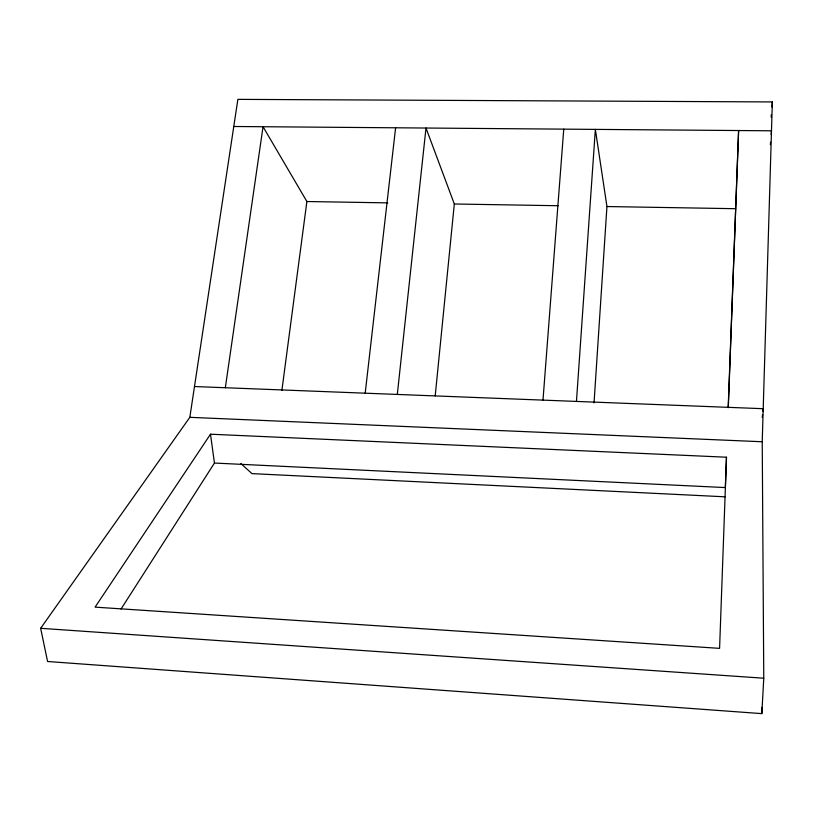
<?xml version="1.0" encoding="UTF-8"?>
<svg xmlns="http://www.w3.org/2000/svg" width="813" height="813" viewBox="0 0 813 813"><rect width="100%" height="100%" fill="white"/><g stroke="black" fill="none" stroke-linecap="round" stroke-linejoin="round"><path stroke-width="1.22" d="M762.228 441.754L772.35 101.94L237.874 99.369L189.836 417.323L40.65 628.307L47.581 661.497L761.832 713.631L763.763 678.215L762.228 441.754L189.836 417.323M726.487 457.211L719.586 648.357L95.091 607.138L210.486 434.203L726.487 457.211L725.338 487.576L214.449 463.054L121.025 609.059M728.174 407.72L738.611 130.547L728.316 407.343M594.039 402.933L606.945 206.543L595.36 129.399L576.458 401.429M542.993 400.118L563.755 129.145M771.13 117.102L771.334 114.582M771.944 106.991L772.35 101.94M770.348 144.714L770.551 142.184M771.181 134.602L771.486 130.802L233.778 126.493M435.199 395.911L454.315 203.992L426.002 128.037L397.313 394.437M762.228 417.435L762.513 414.945M762.929 411.205L763.214 408.705L194.49 386.531M365.2 393.187L395.606 127.793M281.887 390.372L306.887 201.522L263.036 126.726L225.333 387.74M306.887 201.522L387.71 202.874M454.315 203.992L558.236 205.73M606.945 206.543L735.582 208.697M725.074 496.814L251.989 473.623L240.861 463.542M40.65 628.307L763.763 678.215M210.486 434.203L214.449 463.054M761.801 707.3L761.832 713.631"/></g></svg>
